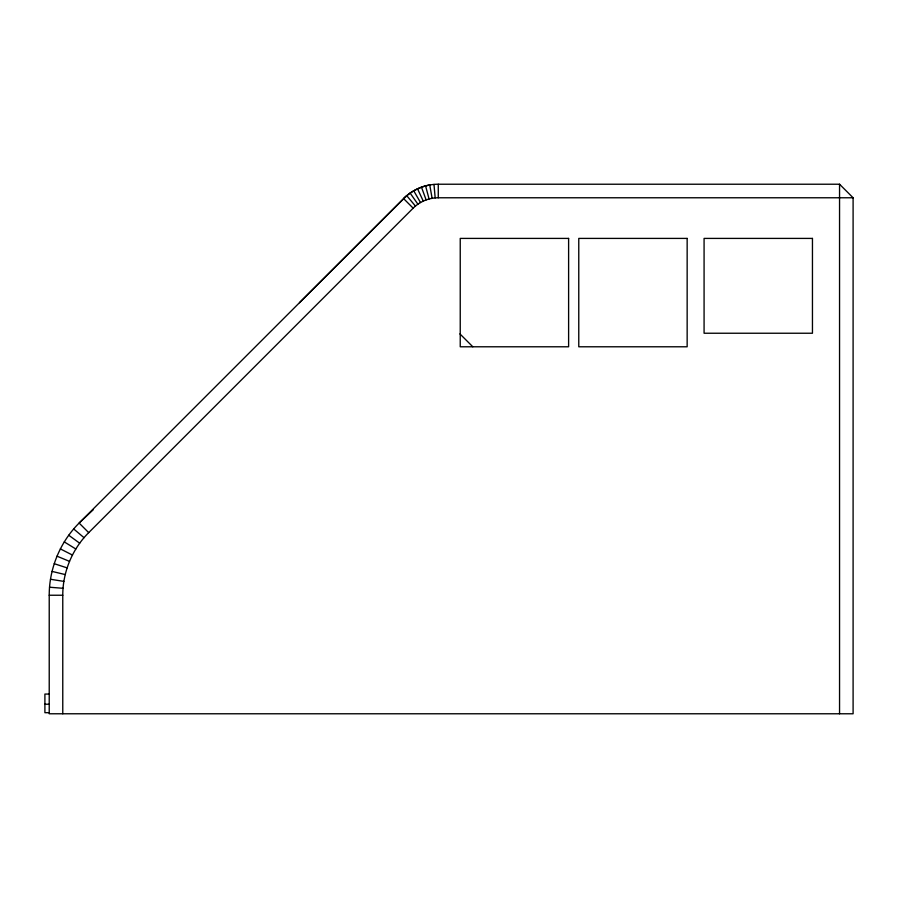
<?xml version="1.0" encoding="UTF-8"?>
<svg xmlns="http://www.w3.org/2000/svg" width="898" height="898" viewBox="0 0 898 898"><rect width="100%" height="100%" fill="white"/><g stroke="black" fill="none" stroke-linecap="round" stroke-linejoin="round"><path stroke-width="1.35" d="M49.222 595.239C49.188 568.468 60.166 541.965 79.125 523.051L403.584 198.593C412.676 189.489 425.405 184.213 438.269 184.225L839.551 184.225L853.1 197.773L853.1 713.775L49.222 713.775L49.222 595.239L62.77 595.239C62.737 572.015 72.255 549.026 88.7 532.637L413.159 208.168C419.748 201.579 428.952 197.762 438.269 197.773L853.1 197.773M299.472 302.693L406.738 195.697L415.448 206.08M93.381 509.615L79.125 523.051L88.7 532.637M48.795 694.064L44.9 694.064L44.9 712.698L48.795 712.698M44.9 704.223L48.795 704.223M49.536 587.225L63.04 588.291M50.479 579.266L63.859 581.388M52.039 571.409L65.217 574.574M54.217 563.697L67.103 567.884M56.989 556.176L69.505 561.362M60.346 548.891L72.412 555.043M64.263 541.898L75.814 548.981M68.719 535.23L79.675 543.2M73.681 528.944L84.03 537.689M413.159 208.168L403.584 198.593A49.053 49.053 0 0 1 429.749 184.966L432.106 198.312M459.933 333.899L472.808 346.774M410.128 193.092L417.907 204.194M413.742 190.803L420.511 202.533M417.536 188.816L423.261 201.096M421.488 187.188L426.123 199.917M425.573 185.897L429.076 198.986M433.992 184.416L435.171 197.908M839.551 184.225L839.551 713.775M438.269 184.225L438.269 197.773M62.77 595.239L62.77 713.775M568.614 238.408L460.236 238.408L460.236 346.785L568.614 346.785L568.614 238.408M687.15 238.408L578.772 238.408L578.772 346.785L687.15 346.785L687.15 238.408M812.454 238.408L704.077 238.408L704.077 333.237L812.454 333.237L812.454 238.408"/></g></svg>
